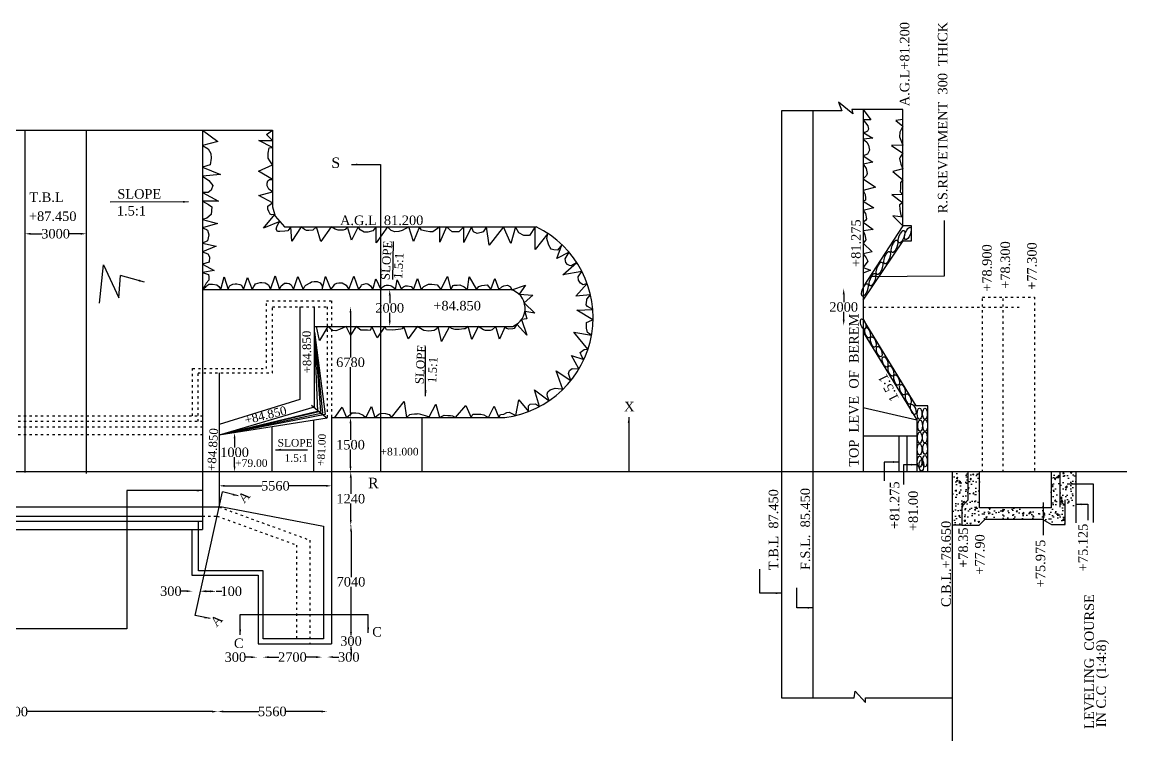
# Model space of a CAD drawing. Header units: millimetres. Extents: x 4535 to 233444, y 7325 to 109761.
# Drawn here: x 96961 to 155110, y 35867 to 73380 of the extents above; entities that cross this region are included whole.
import ezdxf

# ---------------------------------------------------------------- set-up
doc = ezdxf.new("R2010")
doc.units = ezdxf.units.MM
doc.header["$MEASUREMENT"] = 0
doc.linetypes.add('ACAD_ISO03W100', pattern=[30, 12, -18])
for name, color, linetype in [('DIM', 5, 'Continuous'), ('DO LINE', 3, 'Continuous'), ('DWG.LINE', 10, 'Continuous'), ('HATCH', 2, 'Continuous'), ('TEXT', 7, 'Continuous')]:
    doc.layers.add(name, color=color, linetype=linetype)
doc.styles.get("Standard").update_dxf_attribs({"font": 'TIMES.TTF', "height": 500})
doc.dimstyles.get("Standard").update_dxf_attribs({"dimtxt": 500, "dimasz": 300, "dimexe": 0.18, "dimexo": 0.0625, "dimgap": 0.09, "dimtad": 0, "dimtih": 1, "dimtoh": 1, "dimdec": 0, "dimzin": 0, "dimdsep": 46, "dimtxsty": 'Standard', "dimcen": 300, "dimclre": 256, "dimclrt": 4, "dimadec": 0, "dimazin": 0, "dimtfac": 1, "dimtdec": 0, "dimtofl": 0, "dimtmove": 0, "dimatfit": 3, "dimfxl": 5, "dimfxlon": 1, "dimtolj": 1, "dimtzin": 0, "dimarcsym": 0})
pattern_1 = [(50, (0, 0), (717.2602, -62.7521), [75, -825]), (355, (0, 0), (-138.7513, 752.192), [60, -660]), (100.4514, (59.8, -5.2), (578.5094, 689.4395), [63.7402, -701.142]), (46.1842, (0, 200), (1067.241, -165.519), [112.5, -1237.5]), (96.6356, (88.9, 186.2), (934.663, 974.118), [95.61, -1051.713]), (351.1842, (0, 200), (934.662, 974.1186), [90, -990]), (21, (100, 150), (596.907, -402.6189), [75, -825]), (326, (100, 150), (243.3153, 725.15), [60, -660]), (71.4514, (149.74, 116.45), (840.2226, 322.5305), [63.7402, -701.142]), (37.5, (0, 0), (12.15986, 332.89385), [0, -652, 0, -670, 0, -662.5]), (7.5, (0, 0), (263.0695, 394.4117), [0, -382, 0, -637, 0, -252.5]), (327.5, (-223, 0), (533.82244, -22.55487), [0, -250, 0, -780, 0, -1035]), (317.5, (-323, 0), (583.1862, 100.105), [0, -325, 0, -518, 0, -735])]

# ---------------------------------------------------------------- blocks, each defined once
blk = doc.blocks.new('*D46')
at = {"layer": 'Defpoints', "color": 0, "linetype": 'ByBlock', "ltscale": 0.2}
for p in [(85403, 37122), (107253, 37122), (107253, 37092)]:
    blk.add_point(p, dxfattribs=at)
at = {"layer": 'DIM', "lineweight": -2, "ltscale": 0.2}
blk.add_line((85403, 37097), (85403, 37092), dxfattribs=at)
at = {"layer": 'DIM', "color": 0, "linetype": 'ByBlock', "lineweight": -2, "ltscale": 0.2}
for p, q in [((85703, 37092), (95462, 37092)), ((106953, 37092), (97195, 37092))]:
    blk.add_line(p, q, dxfattribs=at)
at = {"layer": 'DIM', "linetype": 'ByBlock', "lineweight": -2, "ltscale": 0.2}
blk.add_line((107253, 37097), (107253, 37092), dxfattribs=at)
at = {"layer": 'DIM', "color": 0, "linetype": 'ByBlock', "ltscale": 0.2}
for points in [[(85703, 37142), (85703, 37042), (85403, 37092)], [(106953, 37142), (106953, 37042), (107253, 37092)]]:
    blk.add_solid(points, dxfattribs=at)
at = {"layer": 'DIM', "color": 4, "linetype": 'ByBlock', "ltscale": 0.2, "insert": (96328, 37092), "char_height": 500, "attachment_point": 5}
blk.add_mtext('\\A1;19700', dxfattribs=at)
blk = doc.blocks.new('*D47')
at = {"layer": 'Defpoints', "color": 0, "linetype": 'ByBlock', "ltscale": 0.2}
for p in [(107253, 37092), (113006, 37098), (113006, 37092)]:
    blk.add_point(p, dxfattribs=at)
at = {"layer": 'DIM', "lineweight": -2, "ltscale": 0.2}
blk.add_line((107253, 37093), (107253, 37098), dxfattribs=at)
at = {"layer": 'DIM', "color": 0, "linetype": 'ByBlock', "lineweight": -2, "ltscale": 0.2}
for p, q in [((107553, 37098), (109422, 37098)), ((112706, 37098), (110837, 37098))]:
    blk.add_line(p, q, dxfattribs=at)
at = {"layer": 'DIM', "linetype": 'ByBlock', "lineweight": -2, "ltscale": 0.2}
blk.add_line((113006, 37093), (113006, 37098), dxfattribs=at)
at = {"layer": 'DIM', "color": 0, "linetype": 'ByBlock', "ltscale": 0.2}
for points in [[(107553, 37148), (107553, 37048), (107253, 37098)], [(112706, 37148), (112706, 37048), (113006, 37098)]]:
    blk.add_solid(points, dxfattribs=at)
at = {"layer": 'DIM', "color": 4, "linetype": 'ByBlock', "ltscale": 0.2, "insert": (110129, 37098), "char_height": 500, "attachment_point": 5}
blk.add_mtext('\\A1;5560', dxfattribs=at)
blk = doc.blocks.new('*D48')
at = {"layer": 'Defpoints', "color": 0, "linetype": 'ByBlock', "ltscale": 0.2}
for p in [(105916, 43431), (106356, 43431), (106356, 43431)]:
    blk.add_point(p, dxfattribs=at)
at = {"layer": 'DIM', "color": 0, "linetype": 'ByBlock', "lineweight": -2, "ltscale": 0.2}
for p, q in [((105616, 43431), (105316, 43431)), ((106656, 43431), (106956, 43431))]:
    blk.add_line(p, q, dxfattribs=at)
at = {"layer": 'DIM', "lineweight": -2, "ltscale": 0.2}
blk.add_line((105916, 43431), (105916, 43431), dxfattribs=at)
at = {"layer": 'DIM', "linetype": 'ByBlock', "lineweight": -2, "ltscale": 0.2}
blk.add_line((106356, 43431), (106356, 43431), dxfattribs=at)
at = {"layer": 'DIM', "color": 0, "linetype": 'ByBlock', "ltscale": 0.2}
for points in [[(105616, 43481), (105616, 43381), (105916, 43431)], [(106656, 43481), (106656, 43381), (106356, 43431)]]:
    blk.add_solid(points, dxfattribs=at)
at = {"layer": 'DIM', "color": 4, "linetype": 'ByBlock', "ltscale": 0.2, "insert": (104790, 43431), "char_height": 500, "attachment_point": 5}
blk.add_mtext('\\A1;300', dxfattribs=at)
blk = doc.blocks.new('*D49')
at = {"layer": 'Defpoints', "color": 0, "linetype": 'ByBlock', "ltscale": 0.2}
for p in [(106356, 43431), (107171, 43431), (107171, 43423)]:
    blk.add_point(p, dxfattribs=at)
at = {"layer": 'DIM', "lineweight": -2, "ltscale": 0.2}
blk.add_line((106356, 43428), (106356, 43423), dxfattribs=at)
at = {"layer": 'DIM', "color": 0, "linetype": 'ByBlock', "lineweight": -2, "ltscale": 0.2}
for p, q in [((106656, 43423), (106871, 43423)), ((107171, 43423), (107471, 43423))]:
    blk.add_line(p, q, dxfattribs=at)
at = {"layer": 'DIM', "linetype": 'ByBlock', "lineweight": -2, "ltscale": 0.2}
blk.add_line((107171, 43428), (107171, 43423), dxfattribs=at)
at = {"layer": 'DIM', "color": 0, "linetype": 'ByBlock', "ltscale": 0.2}
for points in [[(106656, 43473), (106656, 43373), (106356, 43423)], [(106871, 43473), (106871, 43373), (107171, 43423)]]:
    blk.add_solid(points, dxfattribs=at)
at = {"layer": 'DIM', "color": 4, "linetype": 'ByBlock', "ltscale": 0.2, "insert": (107968, 43423), "char_height": 500, "attachment_point": 5}
blk.add_mtext('\\A1;100', dxfattribs=at)
blk = doc.blocks.new('*D50')
at = {"layer": 'Defpoints', "color": 0, "linetype": 'ByBlock', "ltscale": 0.2}
for p in [(109311, 39969), (109649, 39969), (109649, 39957)]:
    blk.add_point(p, dxfattribs=at)
at = {"layer": 'DIM', "color": 0, "linetype": 'ByBlock', "lineweight": -2, "ltscale": 0.2}
for p, q in [((109011, 39957), (108711, 39957)), ((109949, 39957), (110249, 39957))]:
    blk.add_line(p, q, dxfattribs=at)
at = {"layer": 'DIM', "lineweight": -2, "ltscale": 0.2}
blk.add_line((109311, 39962), (109311, 39957), dxfattribs=at)
at = {"layer": 'DIM', "linetype": 'ByBlock', "lineweight": -2, "ltscale": 0.2}
blk.add_line((109649, 39962), (109649, 39957), dxfattribs=at)
at = {"layer": 'DIM', "color": 0, "linetype": 'ByBlock', "ltscale": 0.2}
for points in [[(109011, 40007), (109011, 39907), (109311, 39957)], [(109949, 40007), (109949, 39907), (109649, 39957)]]:
    blk.add_solid(points, dxfattribs=at)
at = {"layer": 'DIM', "color": 4, "linetype": 'ByBlock', "ltscale": 0.2, "insert": (108186, 39957), "char_height": 500, "attachment_point": 5}
blk.add_mtext('\\A1;300', dxfattribs=at)
blk = doc.blocks.new('*D51')
at = {"layer": 'Defpoints', "color": 0, "linetype": 'ByBlock', "ltscale": 0.2}
for p in [(109649, 39962), (112726, 39962), (112726, 39959)]:
    blk.add_point(p, dxfattribs=at)
at = {"layer": 'DIM', "lineweight": -2, "ltscale": 0.2}
blk.add_line((109649, 39962), (109649, 39959), dxfattribs=at)
at = {"layer": 'DIM', "color": 0, "linetype": 'ByBlock', "lineweight": -2, "ltscale": 0.2}
for p, q in [((109949, 39959), (110470, 39959)), ((112426, 39959), (111905, 39959))]:
    blk.add_line(p, q, dxfattribs=at)
at = {"layer": 'DIM', "linetype": 'ByBlock', "lineweight": -2, "ltscale": 0.2}
blk.add_line((112726, 39962), (112726, 39959), dxfattribs=at)
at = {"layer": 'DIM', "color": 0, "linetype": 'ByBlock', "ltscale": 0.2}
for points in [[(109949, 40009), (109949, 39909), (109649, 39959)], [(112426, 40009), (112426, 39909), (112726, 39959)]]:
    blk.add_solid(points, dxfattribs=at)
at = {"layer": 'DIM', "color": 4, "linetype": 'ByBlock', "ltscale": 0.2, "insert": (111188, 39959), "char_height": 500, "attachment_point": 5}
blk.add_mtext('\\A1;2700', dxfattribs=at)
blk = doc.blocks.new('*D52')
at = {"layer": 'Defpoints', "color": 0, "linetype": 'ByBlock', "ltscale": 0.2}
for p in [(112726, 39959), (113030, 39965), (113030, 39959)]:
    blk.add_point(p, dxfattribs=at)
at = {"layer": 'DIM', "color": 0, "linetype": 'ByBlock', "lineweight": -2, "ltscale": 0.2}
for p, q in [((112426, 39965), (112126, 39965)), ((113330, 39965), (113630, 39965))]:
    blk.add_line(p, q, dxfattribs=at)
at = {"layer": 'DIM', "lineweight": -2, "ltscale": 0.2}
blk.add_line((112726, 39960), (112726, 39965), dxfattribs=at)
at = {"layer": 'DIM', "linetype": 'ByBlock', "lineweight": -2, "ltscale": 0.2}
blk.add_line((113030, 39960), (113030, 39965), dxfattribs=at)
at = {"layer": 'DIM', "color": 0, "linetype": 'ByBlock', "ltscale": 0.2}
for points in [[(112426, 40015), (112426, 39915), (112726, 39965)], [(113330, 40015), (113330, 39915), (113030, 39965)]]:
    blk.add_solid(points, dxfattribs=at)
at = {"layer": 'DIM', "color": 4, "linetype": 'ByBlock', "ltscale": 0.2, "insert": (114156, 39965), "char_height": 500, "attachment_point": 5}
blk.add_mtext('\\A1;300', dxfattribs=at)
blk = doc.blocks.new('*D53')
at = {"layer": 'Defpoints', "color": 0, "linetype": 'ByBlock', "ltscale": 0.2}
for p in [(116310, 59303), (116310, 57369), (116310, 57369)]:
    blk.add_point(p, dxfattribs=at)
at = {"layer": 'DIM', "lineweight": -2, "ltscale": 0.2}
blk.add_line((116310, 59303), (116310, 59303), dxfattribs=at)
at = {"layer": 'DIM', "color": 0, "linetype": 'ByBlock', "lineweight": -2, "ltscale": 0.2}
for p, q in [((116310, 59003), (116310, 58590)), ((116310, 57669), (116310, 58081))]:
    blk.add_line(p, q, dxfattribs=at)
at = {"layer": 'DIM', "linetype": 'ByBlock', "lineweight": -2, "ltscale": 0.2}
blk.add_line((116310, 57369), (116310, 57369), dxfattribs=at)
at = {"layer": 'DIM', "color": 0, "linetype": 'ByBlock', "ltscale": 0.2}
for points in [[(116260, 59003), (116360, 59003), (116310, 59303)], [(116260, 57669), (116360, 57669), (116310, 57369)]]:
    blk.add_solid(points, dxfattribs=at)
at = {"layer": 'DIM', "color": 4, "linetype": 'ByBlock', "ltscale": 0.2, "insert": (116310, 58336), "char_height": 500, "attachment_point": 5}
blk.add_mtext('\\A1;2000', dxfattribs=at)
blk = doc.blocks.new('*D54')
at = {"layer": 'Defpoints', "color": 0, "linetype": 'ByBlock', "ltscale": 0.2}
for p in [(114246, 58382), (114246, 52569), (114246, 52569)]:
    blk.add_point(p, dxfattribs=at)
at = {"layer": 'DIM', "lineweight": -2, "ltscale": 0.2}
blk.add_line((114246, 58382), (114245, 58382), dxfattribs=at)
at = {"layer": 'DIM', "color": 0, "linetype": 'ByBlock', "lineweight": -2, "ltscale": 0.2}
for p, q in [((114246, 58082), (114246, 55731)), ((114246, 52869), (114246, 55220))]:
    blk.add_line(p, q, dxfattribs=at)
at = {"layer": 'DIM', "linetype": 'ByBlock', "lineweight": -2, "ltscale": 0.2}
blk.add_line((114246, 52569), (114245, 52569), dxfattribs=at)
at = {"layer": 'DIM', "color": 0, "linetype": 'ByBlock', "ltscale": 0.2}
for points in [[(114196, 58082), (114296, 58082), (114246, 58382)], [(114196, 52869), (114296, 52869), (114246, 52569)]]:
    blk.add_solid(points, dxfattribs=at)
at = {"layer": 'DIM', "color": 4, "linetype": 'ByBlock', "ltscale": 0.2, "insert": (114246, 55475), "char_height": 500, "attachment_point": 5}
blk.add_mtext('\\A1;6780', dxfattribs=at)
blk = doc.blocks.new('*D55')
at = {"layer": 'Defpoints', "color": 0, "linetype": 'ByBlock', "ltscale": 0.2}
for p in [(114246, 52569), (114246, 49706), (114246, 49706)]:
    blk.add_point(p, dxfattribs=at)
at = {"layer": 'DIM', "lineweight": -2, "ltscale": 0.2}
blk.add_line((114246, 52569), (114245, 52569), dxfattribs=at)
at = {"layer": 'DIM', "color": 0, "linetype": 'ByBlock', "lineweight": -2, "ltscale": 0.2}
for p, q in [((114246, 52269), (114246, 51392)), ((114246, 50006), (114246, 50883))]:
    blk.add_line(p, q, dxfattribs=at)
at = {"layer": 'DIM', "linetype": 'ByBlock', "lineweight": -2, "ltscale": 0.2}
blk.add_line((114246, 49706), (114245, 49706), dxfattribs=at)
at = {"layer": 'DIM', "color": 0, "linetype": 'ByBlock', "ltscale": 0.2}
for points in [[(114196, 52269), (114296, 52269), (114246, 52569)], [(114196, 50006), (114296, 50006), (114246, 49706)]]:
    blk.add_solid(points, dxfattribs=at)
at = {"layer": 'DIM', "color": 4, "linetype": 'ByBlock', "ltscale": 0.2, "insert": (114246, 51137), "char_height": 500, "attachment_point": 5}
blk.add_mtext('\\A1;1500', dxfattribs=at)
blk = doc.blocks.new('*D56')
at = {"layer": 'Defpoints', "color": 0, "linetype": 'ByBlock', "ltscale": 0.2}
for p in [(114246, 49706), (114246, 46885), (114259, 46885)]:
    blk.add_point(p, dxfattribs=at)
at = {"layer": 'DIM', "lineweight": -2, "ltscale": 0.2}
blk.add_line((114254, 49706), (114259, 49706), dxfattribs=at)
at = {"layer": 'DIM', "color": 0, "linetype": 'ByBlock', "lineweight": -2, "ltscale": 0.2}
for p, q in [((114259, 49406), (114259, 48550)), ((114259, 47185), (114259, 48041))]:
    blk.add_line(p, q, dxfattribs=at)
at = {"layer": 'DIM', "linetype": 'ByBlock', "lineweight": -2, "ltscale": 0.2}
blk.add_line((114254, 46885), (114259, 46885), dxfattribs=at)
at = {"layer": 'DIM', "color": 0, "linetype": 'ByBlock', "ltscale": 0.2}
for points in [[(114209, 49406), (114309, 49406), (114259, 49706)], [(114209, 47185), (114309, 47185), (114259, 46885)]]:
    blk.add_solid(points, dxfattribs=at)
at = {"layer": 'DIM', "color": 4, "linetype": 'ByBlock', "ltscale": 0.2, "insert": (114259, 48295), "char_height": 500, "attachment_point": 5}
blk.add_mtext('\\A1;1240', dxfattribs=at)
blk = doc.blocks.new('*D57')
at = {"layer": 'Defpoints', "color": 0, "linetype": 'ByBlock', "ltscale": 0.2}
for p in [(114258, 46877), (114258, 40964), (114272, 40964)]:
    blk.add_point(p, dxfattribs=at)
at = {"layer": 'DIM', "lineweight": -2, "ltscale": 0.2}
blk.add_line((114267, 46877), (114272, 46877), dxfattribs=at)
at = {"layer": 'DIM', "color": 0, "linetype": 'ByBlock', "lineweight": -2, "ltscale": 0.2}
for p, q in [((114272, 46577), (114272, 44176)), ((114272, 41264), (114272, 43666))]:
    blk.add_line(p, q, dxfattribs=at)
at = {"layer": 'DIM', "linetype": 'ByBlock', "lineweight": -2, "ltscale": 0.2}
blk.add_line((114267, 40964), (114272, 40964), dxfattribs=at)
at = {"layer": 'DIM', "color": 0, "linetype": 'ByBlock', "ltscale": 0.2}
for points in [[(114222, 46577), (114322, 46577), (114272, 46877)], [(114222, 41264), (114322, 41264), (114272, 40964)]]:
    blk.add_solid(points, dxfattribs=at)
at = {"layer": 'DIM', "color": 4, "linetype": 'ByBlock', "ltscale": 0.2, "insert": (114272, 43921), "char_height": 500, "attachment_point": 5}
blk.add_mtext('\\A1;7040', dxfattribs=at)
blk = doc.blocks.new('*D58')
at = {"layer": 'Defpoints', "color": 0, "linetype": 'ByBlock', "ltscale": 0.2}
for p in [(114272, 40964), (114272, 40654), (114272, 40654)]:
    blk.add_point(p, dxfattribs=at)
at = {"layer": 'DIM', "color": 0, "linetype": 'ByBlock', "lineweight": -2, "ltscale": 0.2}
for p, q in [((114272, 41264), (114272, 41564)), ((114272, 40354), (114272, 40054))]:
    blk.add_line(p, q, dxfattribs=at)
at = {"layer": 'DIM', "lineweight": -2, "ltscale": 0.2}
blk.add_line((114272, 40964), (114272, 40964), dxfattribs=at)
at = {"layer": 'DIM', "linetype": 'ByBlock', "lineweight": -2, "ltscale": 0.2}
blk.add_line((114272, 40654), (114272, 40654), dxfattribs=at)
at = {"layer": 'DIM', "color": 0, "linetype": 'ByBlock', "ltscale": 0.2}
for points in [[(114222, 41264), (114322, 41264), (114272, 40964)], [(114222, 40354), (114322, 40354), (114272, 40654)]]:
    blk.add_solid(points, dxfattribs=at)
at = {"layer": 'DIM', "color": 4, "linetype": 'ByBlock', "ltscale": 0.2, "insert": (114272, 40809), "char_height": 500, "attachment_point": 5}
blk.add_mtext('\\A1;300', dxfattribs=at)
blk = doc.blocks.new('*D59')
at = {"layer": 'Defpoints', "color": 0, "linetype": 'ByBlock', "ltscale": 0.2}
for p in [(108144, 51768), (108144, 49706), (108144, 49706)]:
    blk.add_point(p, dxfattribs=at)
at = {"layer": 'DIM', "lineweight": -2, "ltscale": 0.2}
blk.add_line((108144, 51768), (108144, 51768), dxfattribs=at)
at = {"layer": 'DIM', "color": 0, "linetype": 'ByBlock', "lineweight": -2, "ltscale": 0.2}
for p, q in [((108144, 51468), (108144, 50991)), ((108144, 50006), (108144, 50483))]:
    blk.add_line(p, q, dxfattribs=at)
at = {"layer": 'DIM', "linetype": 'ByBlock', "lineweight": -2, "ltscale": 0.2}
blk.add_line((108144, 49706), (108144, 49706), dxfattribs=at)
at = {"layer": 'DIM', "color": 0, "linetype": 'ByBlock', "ltscale": 0.2}
for points in [[(108094, 51468), (108194, 51468), (108144, 51768)], [(108094, 50006), (108194, 50006), (108144, 49706)]]:
    blk.add_solid(points, dxfattribs=at)
at = {"layer": 'DIM', "color": 4, "linetype": 'ByBlock', "ltscale": 0.2, "insert": (108144, 50737), "char_height": 500, "attachment_point": 5}
blk.add_mtext('\\A1;1000', dxfattribs=at)
blk = doc.blocks.new('*D60')
at = {"layer": 'Defpoints', "color": 0, "linetype": 'ByBlock', "ltscale": 0.2}
for p in [(107330, 48975), (113254, 48975), (113254, 48975)]:
    blk.add_point(p, dxfattribs=at)
at = {"layer": 'DIM', "lineweight": -2, "ltscale": 0.2}
blk.add_line((107330, 48975), (107330, 48975), dxfattribs=at)
at = {"layer": 'DIM', "color": 0, "linetype": 'ByBlock', "lineweight": -2, "ltscale": 0.2}
for p, q in [((107630, 48975), (109585, 48975)), ((112954, 48975), (111000, 48975))]:
    blk.add_line(p, q, dxfattribs=at)
at = {"layer": 'DIM', "linetype": 'ByBlock', "lineweight": -2, "ltscale": 0.2}
blk.add_line((113254, 48975), (113254, 48975), dxfattribs=at)
at = {"layer": 'DIM', "color": 0, "linetype": 'ByBlock', "ltscale": 0.2}
for points in [[(107630, 49025), (107630, 48925), (107330, 48975)], [(112954, 49025), (112954, 48925), (113254, 48975)]]:
    blk.add_solid(points, dxfattribs=at)
at = {"layer": 'DIM', "color": 4, "linetype": 'ByBlock', "ltscale": 0.2, "insert": (110292, 48975), "char_height": 500, "attachment_point": 5}
blk.add_mtext('\\A1;5560', dxfattribs=at)
blk = doc.blocks.new('*D68')
at = {"layer": 'Defpoints', "color": 0, "linetype": 'ByBlock', "ltscale": 0.2}
for p in [(97109, 62240), (100340, 62240), (100340, 62240)]:
    blk.add_point(p, dxfattribs=at)
at = {"layer": 'DIM', "lineweight": -2, "ltscale": 0.2}
blk.add_line((97109, 62240), (97109, 62240), dxfattribs=at)
at = {"layer": 'DIM', "color": 0, "linetype": 'ByBlock', "lineweight": -2, "ltscale": 0.2}
for p, q in [((97409, 62240), (98014, 62240)), ((100040, 62240), (99435, 62240))]:
    blk.add_line(p, q, dxfattribs=at)
at = {"layer": 'DIM', "linetype": 'ByBlock', "lineweight": -2, "ltscale": 0.2}
blk.add_line((100340, 62240), (100340, 62240), dxfattribs=at)
at = {"layer": 'DIM', "color": 0, "linetype": 'ByBlock', "ltscale": 0.2}
for points in [[(97409, 62290), (97409, 62190), (97109, 62240)], [(100040, 62290), (100040, 62190), (100340, 62240)]]:
    blk.add_solid(points, dxfattribs=at)
at = {"layer": 'DIM', "color": 4, "linetype": 'ByBlock', "ltscale": 0.2, "insert": (98724, 62240), "char_height": 500, "attachment_point": 5}
blk.add_mtext('\\A1;3000', dxfattribs=at)
blk = doc.blocks.new('*D125')
at = {"layer": 'Defpoints', "color": 0, "linetype": 'ByBlock', "ltscale": 0.2}
for p in [(140203, 59358), (140206, 59358), (140206, 57417)]:
    blk.add_point(p, dxfattribs=at)
at = {"layer": 'DIM', "linetype": 'ByBlock', "lineweight": -2, "ltscale": 0.2}
blk.add_line((140206, 59358), (140203, 59358), dxfattribs=at)
at = {"layer": 'DIM', "color": 0, "linetype": 'ByBlock', "lineweight": -2, "ltscale": 0.2}
for p, q in [((140203, 59058), (140203, 58642)), ((140203, 57717), (140203, 58133))]:
    blk.add_line(p, q, dxfattribs=at)
at = {"layer": 'DIM', "lineweight": -2, "ltscale": 0.2}
blk.add_line((140206, 57417), (140203, 57417), dxfattribs=at)
at = {"layer": 'DIM', "color": 0, "linetype": 'ByBlock', "ltscale": 0.2}
for points in [[(140153, 59058), (140253, 59058), (140203, 59358)], [(140153, 57717), (140253, 57717), (140203, 57417)]]:
    blk.add_solid(points, dxfattribs=at)
at = {"layer": 'DIM', "color": 4, "linetype": 'ByBlock', "ltscale": 0.2, "insert": (140203, 58388), "char_height": 500, "attachment_point": 5}
blk.add_mtext('\\A1;2000', dxfattribs=at)

msp = doc.modelspace()

# ---------------------------------------------------------------- hatches: boundary and pattern name
at = {"layer": 'HATCH', "linetype": 'ByBlock', "ltscale": 0.2}
h = msp.add_hatch(dxfattribs=at)
h.set_pattern_fill('AR-CONC', color=256, scale=100, style=0)
h.set_pattern_definition(pattern_1)
h.paths.add_polyline_path([(146737.4, 48213.4), (146737.4, 49705.6), (145919.9, 49705.6), (145919.9, 46909.3), (146417.3, 46909.3), (146417.3, 47882.5)])
h.paths.add_polyline_path([(147742.2, 47809.6), (147355.8, 47809.6), (147355.8, 49705.6), (146737.4, 49705.6), (146737.4, 48213.4), (146417.3, 47882.5), (146417.3, 46909.3), (147336, 46909.3)])
h = msp.add_hatch(dxfattribs=at)
h.set_pattern_fill('AR-CONC', color=256, scale=100, style=0)
h.set_pattern_definition(pattern_1)
h.paths.add_polyline_path([(151597.4, 49705.6), (151116.4, 49705.6), (151116.4, 47809.6), (151865, 46932.4), (151865, 47941.9), (151686.7, 48098.6), (151597.4, 48156.2)])
h = msp.add_hatch(dxfattribs=at)
h.set_pattern_fill('AR-CONC', color=256, scale=100, style=0)
h.set_pattern_definition(pattern_1)
h.paths.add_polyline_path([(152417.6, 49705.6), (151597.4, 49705.6), (151597.4, 48156.2), (151686.7, 48098.6), (151865, 47941.9), (152417.6, 47920.8)])
h = msp.add_hatch(dxfattribs=at)
h.set_pattern_fill('AR-CONC', color=256, scale=100, style=0)
h.set_pattern_definition(pattern_1)
h.paths.add_polyline_path([(151116.4, 47809.6), (147742.2, 47809.6), (147336, 46909.3), (147647.7, 47221.4), (150654.3, 47221.4), (151137.7, 46932.4), (151865, 46932.4)])

# ---------------------------------------------------------------- linework, layer by layer
at = {"layer": 'DIM', "linetype": 'ByBlock', "ltscale": 0.2}
msp.add_lwpolyline([(102467.3, 41454.3), (68638, 41454.3)], dxfattribs=at)
at = {"layer": 'DO LINE', "linetype": 'ACAD_ISO03W100', "ltscale": 10}
for points in [[(147509, 49705.6), (147509, 58910.1), (150247.4, 58910.1), (150247.4, 49705.6)], [(148593.1, 49705.6), (148593.1, 58910.1)], [(105936.8, 52653.4), (105936.8, 55142.3), (109816.1, 55142.3), (109816.1, 58708.4), (113253.9, 58708.4), (113253.9, 52568.8)], [(106219.6, 52371.8), (106219.6, 54915.4), (110137.3, 54915.4), (110137.3, 58396), (113025.5, 58396), (113025.5, 52530.9)], [(141226.9, 58382.3), (149575.8, 58382.3)], [(46654.9, 52653.4), (106456.5, 52653.4)], [(46654.9, 52371.8), (106456.5, 52371.8)], [(46654.9, 52081.5), (106456.5, 52081.5)], [(46654.9, 51669.8), (106456.5, 51669.8)], [(107330.3, 47861.7), (112101, 46119.6), (112101, 40656.9)], [(106456.5, 47383.7), (107222.3, 47383.7), (111400.1, 45860.9), (111400.1, 40923.5)]]:
    msp.add_lwpolyline(points, dxfattribs=at)
at = {"layer": 'DWG.LINE', "linetype": 'ByBlock', "ltscale": 0.2}
for points in [[(143311.7, 68777.3), (140623.6, 68777.3), (140686.2, 68560.8), (139937.7, 69161.4), (140104.2, 68713.1), (136928.7, 68713.1), (136928.7, 37823.3), (140755, 37823.3), (140808.7, 38175.2), (141345.5, 37579.3), (141357.4, 37817.6), (145919.9, 37817.6)], [(138600.4, 37823.3), (138600.4, 68713.1)], [(141226.9, 68777.3), (141226.9, 49705.6)], [(143311.7, 62654.1), (143311.7, 68777.3)], [(46654.9, 67693.3), (110139.6, 67693.3)], [(46654.9, 67693.3), (46654.9, 47861.7), (106456.5, 47861.7)], [(97109, 67693.3), (97109, 49675.6)], [(100339.8, 67693.3), (100339.8, 49624.9)], [(106456.5, 67693.3), (106456.5, 46679.3)], [(110139.6, 67693.3), (110139.6, 63650.7), (110282.5, 63171.4), (110768.2, 62602.2), (124021, 62602.2)], [(115827, 65883.2), (115827, 49705.6)], [(141226.9, 58745.6), (143336.6, 61861.3), (143766.7, 61861.3), (143766.7, 62654.1), (143311.7, 62654.1), (141226.9, 59455.9)], [(106456.5, 59303.1), (122669.8, 59303.1)], [(112339.8, 58396), (112339.8, 53123.7), (107330.3, 51641.3)], [(111581.4, 58396), (111581.4, 53525), (107330.3, 52205.7)], [(144627.1, 49705.6), (144627.1, 53186.5), (144009.9, 53186.5), (141226.9, 57748.3)], [(112339.8, 57126.4), (112769.1, 52792.8), (107330.3, 51641.3)], [(112342.2, 57064.9), (112672.4, 52890.1), (107330.3, 51641.3)], [(112342.2, 57064.9), (112904.2, 52735.2), (107330.3, 51641.3)], [(112339.8, 57126.4), (112508.2, 52894.7), (107378.9, 51655.7)], [(112339.8, 57368.7), (122787, 57368.7)], [(141226.9, 57062), (144055.4, 52451.5)], [(107330.3, 54915.4), (107330.3, 47861.7)], [(112187.9, 53224.9), (113025.5, 52530.9)], [(141226.9, 53105.7), (144055.4, 52451.5), (144055.4, 49705.6)], [(113025.5, 52530.9), (107330.3, 51641.3)], [(112299, 52417.4), (112299, 49705.6)], [(113253.9, 52568.8), (113253.9, 40656.9)], [(113253.9, 52568.8), (122367.5, 52568.8)], [(118001.9, 52568.8), (118001.9, 49705.6)], [(110104.4, 52074.6), (110104.4, 49705.6)], [(141226.9, 51598.6), (144055.4, 51598.6)], [(143101.8, 51598.6), (143101.8, 49705.6)], [(143520.6, 51598.6), (143520.6, 49705.6)], [(155109.5, 49705.6), (20709.6, 49705.6)], [(145919.9, 49705.6), (145919.9, 33220.7)], [(146737.4, 49705.6), (146737.4, 48213.4), (146417.3, 47882.5), (146417.3, 46909.3), (145919.9, 46909.3)], [(151116.4, 49705.6), (151116.4, 47809.6), (147355.8, 47809.6), (147355.8, 49705.6)], [(151597.4, 47859.9), (151597.4, 49731.6)], [(152417.6, 49705.6), (152417.6, 47029.2)], [(106073, 42144.4), (107503.9, 48662.3)], [(106456.5, 47861.7), (107490.9, 47861.7), (112819.7, 46849), (112819.7, 40923.5), (109650.7, 40923.5), (109650.7, 44499.6), (106244.5, 44499.6), (106244.5, 47111)], [(146417.3, 46909.3), (147336, 46909.3), (147647.7, 47221.4), (150654.3, 47221.4), (151137.7, 46932.4), (151865, 46932.4), (151865, 48241.8)], [(151865, 47941.9), (151686.7, 48098.6), (151597.4, 48156.2)], [(46372.6, 47383.7), (106456.5, 47383.7)], [(47322.9, 47111), (106456.5, 47111)], [(47475.5, 47111), (47475.5, 46679.3), (106456.5, 46679.3)], [(105893.8, 46679.3), (105893.8, 44277.4), (109376.9, 44277.4), (109376.9, 40656.9), (113253.9, 40656.9)], [(108442.8, 42195.5), (115180, 42195.5)]]:
    msp.add_lwpolyline(points, dxfattribs=at)
for centre, radius, start, end in [((121707.1, 57830.6), 5303.1, 277.154581, 64.12988), ((122419.5, 58317.2), 1017.2, 291.178175, 75.75618)]:
    msp.add_arc(centre, radius, start, end, dxfattribs=at)
at = {"layer": 'HATCH', "linetype": 'ByBlock', "ltscale": 0.2}
for points in [[(141226.9, 68777.3), (141634.6, 68237.5), (141226.9, 68237.5), (141476.8, 67917.3), (141501.4, 67739.9), (141452.1, 67641.3), (141323.9, 67567.4), (141226.9, 67567.4), (141738.1, 67275.3), (141226.9, 67221.1), (141412.7, 67068.3), (141501.4, 66900.8), (141560.6, 66634.8), (141452.1, 66422.9), (141226.9, 66339.1), (141743.2, 66001.5), (141226.9, 65898.1), (141378.3, 65681.3), (141437.5, 65405.4), (141398, 65301.9), (141226.9, 65134.4), (141876.3, 64698.8), (141226.9, 64521.5), (141338.8, 64308.2), (141358.5, 64111.1), (141358.5, 64007.6), (141226.9, 63958.3), (141782.8, 63602.4), (141226.9, 63469.4), (141353.7, 63310.6), (141403.1, 63029.8), (141353.7, 62946), (141226.9, 62847.5), (141753.2, 62456.9), (141226.9, 62387.9), (141323.8, 62190), (141368.2, 61914.1), (141226.9, 61741.6), (141693.6, 61282.4), (141226.9, 61183.9), (141387.7, 60965.6), (141466.6, 60803), (141226.9, 60469.5), (141617.6, 60322.7), (141226.9, 60158.7)], [(143311.7, 68259.1), (142947.8, 68201.3), (143311.7, 67904.9), (143155.7, 67580.5), (143148, 67349.6), (143217.3, 67168.6), (143311.7, 66906.9), (142720.3, 66887.6), (143311.7, 66478.3), (143179.2, 66277), (143148.4, 66196.1), (143210, 65907.4), (143311.7, 65657.2), (142793.8, 65513.2), (143311.7, 65085.2), (143194.3, 64931.2), (143198.2, 64661.7), (143182.8, 64445.2), (143311.7, 64291.2), (142732, 64302.8), (143311.7, 63866.7), (143144.3, 63755.1), (143155.9, 63520.3), (143206, 63223.8), (143311.7, 63108.4), (142793.7, 63177.7), (143311.7, 62654.1)], [(106456.5, 67693.3), (107255.3, 67088.3), (106456.5, 66880.1), (106755, 66704.2), (106894, 66472.8), (106903.3, 66218.3), (106861.6, 65861.9), (106456.5, 65743.9), (107398.9, 65359.8), (106456.5, 65271.9), (106796.7, 65052.6), (107005.2, 64779.6), (106903.3, 64529.6), (106759.7, 64409.3), (106456.5, 64409.3), (107301.7, 63949.6), (106456.5, 63949.6), (106773.6, 63787.6), (106949.6, 63662.7), (106907.9, 63246.1), (106690.2, 63070.3), (106456.5, 62985.2), (107250.7, 62781.6), (106456.5, 62554.8), (106667, 62460.8), (106727.2, 62423.7), (106796.7, 62183.1), (106717.9, 61868.4), (106456.5, 61738.8), (107167.7, 61584), (106456.5, 61283.2), (106736.9, 61176.7), (106820.3, 61033.2), (106811, 60750.9), (106456.5, 60638.3), (107065.7, 60314.4), (106456.5, 60198.7), (106764.8, 60095.7), (106797.3, 59980), (106792.6, 59790.2), (106653.7, 59632.8), (106579.5, 59498.6), (106456.5, 59303.1), (106639.8, 59452.4), (106709.2, 59512.5), (106797.3, 59581.9), (106977.9, 59595.8), (107204.9, 59549.5), (107204.9, 59549.5), (107311.4, 59470.9), (107427.2, 59303.1), (107603.7, 59970.7), (107807.5, 59303.1), (107853.9, 59466.2), (107904.8, 59526.4), (108048.4, 59591.2), (108178.1, 59605.1), (108266.1, 59609.7), (108414.4, 59568.1), (108516.3, 59540.3), (108618.9, 59303.1), (108832, 59933.7), (109068.2, 59303.1), (109152.2, 59466.2), (109198.5, 59526.4), (109240.2, 59609.7), (109360.6, 59646.7), (109485.7, 59674.5), (109578.3, 59674.5), (109749.7, 59656), (109925.8, 59554.2), (110033.2, 59303.1), (110274.1, 60021.3), (110510.3, 59303.1), (110603, 59502.9), (110663.2, 59553.8), (110779, 59632.5), (110918, 59632.5), (111024.5, 59627.9), (111131, 59549.2), (111238.6, 59303.1), (111479.5, 59988.6), (111748.1, 59303.1), (111845.7, 59479.7), (111892, 59539.8), (112114.4, 59655.5), (112193.1, 59706.4), (112332.1, 59720.3), (112499.4, 59725), (112643, 59650.9), (112749.5, 59507.4), (112749.5, 59303.1), (112934.8, 59984.1), (113212.7, 59303.1), (113303.9, 59413.2), (113359.2, 59491.2), (113427.5, 59582.3), (113518.6, 59634.3), (113635.8, 59666.8), (113805, 59663.5), (114010, 59540), (114150.6, 59303.1), (114427.8, 60004.8), (114662.1, 59303.1), (114750, 59413.1), (114798.8, 59478.1), (114818.3, 59549.7), (114945.2, 59591.9), (115068.8, 59617.9), (115150.2, 59604.9), (115296.6, 59507.4), (115427.5, 59303.1), (115577.1, 59868.1), (115834.2, 59303.1), (115894.2, 59395.6), (115939.1, 59445.3), (116046.7, 59519.1), (116127, 59540), (116245.8, 59536.8), (116327.7, 59514.3), (116379.1, 59506.3), (116425.6, 59488.7), (116554.8, 59385.9), (116606.2, 59303.1), (116694.9, 59822.7), (116924.7, 59303.1), (116982.2, 59404.4), (117027.3, 59453.6), (117134, 59506.9), (117249, 59506.9), (117441.9, 59470), (117561.5, 59303.1), (117768.6, 59892.3), (117970.6, 59303.1), (118100, 59463), (118100, 59463), (118343.3, 59581.9), (118534.9, 59581.9), (118814.5, 59545.7), (118992.6, 59303.1), (119343.9, 59998.2), (119527.4, 59303.1), (119652, 59510.4), (119708.6, 59530.7), (119851.2, 59537.5), (119993.8, 59546.5), (120229.2, 59444.8), (120410.7, 59303.1), (120498.4, 59981.1), (120868.7, 59303.1), (121003.9, 59473.6), (121155.2, 59510.7), (121432.2, 59550.6), (121634.9, 59303.1), (121846.8, 59883.6), (122047.7, 59303.1), (122207.5, 59441.2), (122307.9, 59500.5), (122504.2, 59532.4), (122664, 59454.9), (122730.5, 59285.6), (123459.9, 59541.5), (123115.1, 59059.3), (123841, 59008.7), (123394.1, 58608.4), (123950.4, 58053.6), (123422, 58144.6), (123518.1, 57770.1), (123253.8, 57735.2), (123529.7, 56912.8), (123001, 57482.6), (122867.4, 57252.3), (122792.5, 57235), (122573.7, 57223.5), (122470, 57246.5), (122377.9, 57368.7), (122083.2, 56687.9), (121893.1, 57368.7), (121708.9, 57182.7), (121587.9, 57148.2), (121351.8, 57148.2), (121242.4, 57182.7), (120971.7, 57368.7), (120631, 56681.6), (120446.7, 57368.7), (120274, 57245.4), (120204.9, 57233.9), (119968.7, 57199.4), (119755.7, 57210.9), (119557.9, 57251.3), (119460, 57368.7), (119039.6, 56572.4), (118861, 57368.7), (118745.9, 57216.8), (118648, 57142), (118365.8, 57113.2), (118112.4, 57153.5), (117755.4, 57368.7), (117275.8, 56704.3), (117051.2, 57368.7), (116959, 57233.7), (116889.9, 57222.1), (116481, 57164.6), (116141.3, 57193.4), (116060.7, 57368.7), (115650.4, 56761.5), (115362.4, 57368.7), (115281.8, 57147), (115143.6, 57170), (114792.3, 57170), (114538.9, 57368.7), (114245.6, 56906.4), (114020.6, 57368.7), (113668.6, 57195.9), (113467.9, 57138.6), (113306.6, 57149.3), (113059.3, 57368.7), (112607, 56622.9), (112452.9, 57368.7)], [(113426.6, 52568.8), (113815.4, 53122.5), (114027.2, 52568.8), (114331, 52822.7), (114527, 52813.3), (114675.6, 52803.8), (114918.9, 52687), (115048.5, 52568.8), (115358.3, 53157.5), (115523, 52568.8), (115734.8, 52743.8), (115861.2, 52791.2), (116085.6, 52778.5), (116278.4, 52731.2), (116408, 52568.8), (117066.9, 53419.6), (117196.5, 52568.8), (117376.6, 52728), (117462, 52750.1), (117620, 52762.8), (117755.9, 52772.2), (117812.8, 52775.4), (118181, 52680.6), (118389.6, 52604.8), (118731, 53277.4), (118923.8, 52568.8), (119168.4, 52692.9), (119364.3, 52683.4), (119516, 52683.4), (119614, 52661.3), (119778.4, 52568.8), (120313.6, 53211.3), (120598.1, 52568.8), (120683.4, 52750.3), (120895.2, 52747.1), (121110.1, 52744), (121271.3, 52715.5), (121514.7, 52568.8), (121800.2, 53167.2), (122046.8, 52568.8), (122132.1, 52722), (122315.4, 52753.6), (122479.8, 52826.2), (122599.9, 52851.4), (122941.3, 52673.2), (123113.1, 53492.5), (123608.1, 52880), (123613, 53190), (123701.5, 53275.3), (123985.9, 53287.9), (124191, 53145.2), (123935.6, 54021.3), (124698.3, 53451.7), (124617.4, 53678.4), (124587.8, 53799.9), (124637.7, 53923), (124754.7, 54035.2), (125015.1, 54120.9), (125332.2, 54082.3), (125420.8, 54045), (125064.4, 55018.8), (125844.9, 54513.8), (125767.4, 54723.5), (125718.1, 54880.1), (125767.4, 55050.1), (125906.2, 55148.5), (126267.3, 55123.7), (125884.2, 55839.1), (126533, 55632.3), (126421.5, 55776.5), (126336.5, 55986.7), (126538, 56147.8), (126740.8, 56162.2), (125992.3, 57070.6), (126928.6, 56904.5), (126722.8, 57045.6), (126673.5, 57273.8), (126673.5, 57578), (126955.6, 57685.4), (127008.7, 57707), (126162.3, 58226.8), (126993.1, 58255.3), (126719.5, 58409.2), (126653.7, 58499.9), (126675.6, 58750.1), (126688.2, 58806.4), (126872.5, 59030.8), (126109.1, 58956.5), (126699, 59620.4), (126494.7, 59557.9), (126351.4, 59632.6), (126239.3, 59800.7), (126223.7, 59981.2), (126423.5, 60255.1), (125426.2, 60075.7), (126153, 60721.3), (125834.3, 60549.7), (125768.9, 60571.5), (125675.4, 60618.2), (125575.7, 60724), (125538.4, 60916.9), (125746.2, 61266.9), (125103.7, 60940), (125372.6, 61662.8), (125136.6, 61382.6), (124940.2, 61386.5), (124802.7, 61429.7), (124759.4, 61523.9), (124688.7, 61637.8), (124621.6, 61862.4), (124578.4, 61984.1), (124627.9, 62256.8), (123970, 61416.2), (123970, 62602.2), (123675.1, 62144.3), (123366.1, 62144.3), (123112.5, 62286.8), (122930.2, 62602.2), (122692.4, 61732.5), (122304.1, 62602.2), (121542.1, 61644.7), (121399.4, 62602.2), (121233, 62341.5), (121122.1, 62309.8), (120916, 62262.3), (120717.9, 62349.4), (120607, 62602.2), (120217.7, 61787.3), (120217.7, 62602.2), (119948.2, 62341.5), (119781.8, 62341.5), (119599.6, 62349.4), (119306.3, 62602.2), (118940.2, 61795.2), (118940.2, 62602.2), (118580.3, 62343.8), (118423.9, 62343.8), (118228.3, 62382.8), (117980.7, 62422.1), (117883, 62602.2), (117554.5, 61832.1), (117312, 62602.2), (116973.2, 62420.4), (116785.6, 62351.7), (116585.6, 62345.4), (116385.5, 62414.1), (116197.9, 62602.2), (115597.7, 61758.2), (115597.7, 62602.2), (115428.9, 62389.1), (115153.8, 62332.9), (114972.5, 62332.9), (114756.1, 62451.9), (114657.3, 62602.2), (114295.7, 61911.9), (114085.9, 62602.2), (113960.2, 62460.9), (113856.6, 62431.3), (113738.2, 62421.4), (113595.2, 62431.3), (113437.3, 62480.6), (113230.1, 62602.2), (112681.2, 61835), (112459.2, 62602.2), (112257, 62431.3), (112059.7, 62406.7), (111931.4, 62411.6), (111827.9, 62460.9), (111645.4, 62602.2), (111160.6, 61854.4), (111101.4, 62602.2), (110943.5, 62401.4), (110795.5, 62381.7), (110529.2, 62352.1), (110410.8, 62366.9), (110326.9, 62490.1), (110361.5, 62613.3), (110430.5, 62766.1), (110525.3, 62886.8), (109669.6, 62540.3), (110256.3, 63259.2), (110093.6, 63231.7), (110014.7, 63276.1), (109945.6, 63404.2), (109891.3, 63542.2), (109901.2, 63690), (110139.6, 63867.5), (109412.7, 64248.1), (110139.6, 64455.1), (109940.5, 64594.2), (109861.6, 64766.7), (109861.6, 64894.9), (109886.2, 65023), (109980, 65092), (110139.6, 65092), (109397.6, 65531.6), (110139.6, 65876.5), (109994.5, 66074.9), (109920.5, 66222.8), (109920.5, 66474.1), (109970, 66766.4), (110063.7, 66781.2), (110139.6, 66781.2), (109412.6, 67150.8), (110139.6, 67150.8), (109960, 67319.5), (109821.9, 67462.4), (110139.6, 67693.3)], [(101035.6, 58594.2), (101246.7, 60613.9), (102059.4, 58863.3), (102139.7, 60042.5)]]:
    msp.add_lwpolyline(points, dxfattribs=at)
for centre, major_axis, ratio in [((143250.1, 62085.4), (126.8, 328.4), 0.3656955), ((143582.7, 62254.8), (126.8, 328.4), 0.3656955), ((142879, 61575.5), (126.8, 328.4), 0.3656955), ((142491.4, 60978.3), (126.8, 328.4), 0.3656955), ((142092.2, 60420), (126.8, 328.4), 0.3656955), ((141725.9, 59829.6), (126.8, 328.4), 0.3656955), ((141321.7, 59283.3), (126.8, 328.4), 0.3656955), ((141226.9, 57484.4), (89.4, -272.6), 0.4378026), ((141459.9, 57036.1), (89.4, -272.6), 0.4378026), ((141761.7, 56543.1), (89.4, -272.6), 0.4378026), ((142073.5, 56043.5), (89.4, -272.6), 0.4378026), ((142381.9, 55496.8), (89.4, -272.6), 0.4378026), ((142686.8, 55024.1), (89.4, -272.6), 0.4378026), ((142988.2, 54542.4), (89.4, -272.6), 0.4378026), ((143296.6, 54035.4), (89.4, -272.6), 0.4378026), ((143601.4, 53546.9), (89.4, -272.6), 0.4378026), ((143863.7, 52997.6), (89.4, -272.6), 0.4378026), ((144195.1, 52770.7), (0, -296.7), 0.4140132), ((144482.3, 52770.7), (0, -296.7), 0.4140132), ((144225.1, 52138.5), (0, -296.7), 0.4140132), ((144493.4, 52149.8), (0, -296.7), 0.4140132), ((144202.4, 51507.9), (0, -296.7), 0.4140132), ((144470.7, 51534.3), (0, -296.7), 0.4140132), ((144194.7, 50891.3), (0, -296.7), 0.4140132), ((144489.4, 50924.4), (0, -296.7), 0.4140132), ((144198.1, 50243.2), (0, -296.7), 0.4140132), ((144295, 50047.6), (0, -296.7), 0.4140132), ((144481.5, 50273.4), (0, -296.7), 0.4140132)]:
    msp.add_ellipse(centre, major_axis=major_axis, ratio=ratio, dxfattribs=at)

# ---------------------------------------------------------------- texts
at = {"layer": 'TEXT', "linetype": 'ByBlock', "ltscale": 0.2}
for s, height, rotation, p in [('A.G.L+81.200', 500, 90, (143659.6, 68950.6)), ('R.S.REVETMENT  300  THICK', 500, 90, (145659.4, 63318.6)), ('+81.275', 500, 90, (141099.5, 60495.4)), ('SLOPE', 450, 86.588813, (116302.4, 59790.5)), ('+78.900', 500, 90, (147993.4, 59184.4)), ('+78.300', 500, 90, (148958.1, 59343.5)), ('+77.300', 500, 90, (150358.3, 59288)), ('1.5:1', 450, 86.588813, (116961.6, 59851)), ('TOP  LEVE  OF  BEREM', 500, 90, (140984.7, 49979.6)), ('+84.850', 450, 90.945424, (112192, 54892.4)), ('SLOPE', 450, 86.588813, (118089.7, 54312.2)), ('1.5:1', 450, 86.588813, (118749, 54372.7)), ('1.5:1', 500, 117.418625, (143130.1, 53570)), ('+84.850', 450, 14.001922, (108737, 52203.4)), ('+84.850', 450, 86.588813, (107146, 49748.2)), ('+81.00', 400, 87.5082, (112877.9, 50009.3)), ('+81.275', 500, 90, (143130, 46703.2)), ('A', 500, 46.821774, (108641.7, 48021.6)), ('T.B.L  87.450', 500, 90, (136755.9, 44539.6)), ('F.S.L.  85.450', 500, 90, (138432.3, 44539.6)), ('+81.00', 500, 90, (144108.5, 46590.9)), ('C.B.L.+78.650', 500, 90, (145842.6, 42595.3)), ('+78.35', 500, 90, (146743.8, 44657.3)), ('+75.125', 500, 90, (153045.8, 44480.2)), ('+77.90', 500, 90, (147615.6, 44300.5)), ('+75.975', 500, 90, (150809.4, 43634.6)), ('LEVELING  COURSE', 500, 90, (153375.7, 36185.1)), ('A', 500, 46.821774, (107195, 41518.9)), ('IN C.C  (1:4:8)', 500, 90, (154006.9, 36270.9))]:
    msp.add_text(s, height=height, rotation=rotation, dxfattribs=at).set_placement(p)
for s, height, p in [('S', 550, (113239.8, 65704)), ('SLOPE', 500, (101975.2, 64088.7)), ('T.B.L', 500, (97345.4, 63916.8)), ('+87.450', 500, (97320.9, 62914.9)), ('1.5:1', 500, (101949.9, 63199.6)), ('A.G.L  81.200', 500, (113695.7, 62699.3)), ('+84.850', 500, (118605.6, 58207.1)), ('X', 500, (128644.9, 52897.1)), ('SLOPE', 400, (110407.6, 51039.9)), ('1.5:1', 400, (110774.5, 50240.7)), ('+81.000', 400, (115827, 50576.4)), ('+79.00', 400, (108178.1, 49973.6)), ('R', 550, (115170.7, 48850.9)), ('C', 500, (115391.5, 41041.6)), ('C', 500, (108111.4, 40440.1))]:
    msp.add_text(s, height=height, dxfattribs=at).set_placement(p)

# ---------------------------------------------------------------- dimensions: what is measured, and where the dimension line sits
at = {"layer": 'DIM', "linetype": 'ByBlock', "ltscale": 0.2}
for p1, p2, distance, text, picture, middle in [((97109, 62240.3), (100339.8, 62240.3), 0, '3000', '*D68', (98724.4, 62240.3)), ((140206, 57417.2), (140206, 59358.4), 2.8, '2000', '*D125', (140203.2, 58387.8)), ((116309.7, 59303.1), (116309.7, 57368.7), 0, '2000', '*D53', (116309.7, 58335.9)), ((114245.6, 58382.2), (114245.6, 52568.8), 0, '6780', '*D54', (114245.6, 55475.5)), ((114245.6, 52568.8), (114245.6, 49705.6), 0, '1500', '*D55', (114245.6, 51137.2)), ((108143.7, 51768.4), (108143.7, 49705.6), 0, '1000', '*D59', (108143.7, 50737)), ((114245.6, 49705.6), (114245.6, 46885.2), 13.7, '1240', '*D56', (114259.3, 48295.4)), ((107330.3, 48974.9), (113253.9, 48974.9), 0, '5560', '*D60', (110292.1, 48974.9)), ((114258, 46877.4), (114258, 40964), 14.1, '7040', '*D57', (114272, 43920.7)), ((106355.5, 43430.8), (107170.7, 43430.8), -7.8, '100', '*D49', (107968, 43423.1)), ((109648.9, 39962.1), (112726.5, 39962.1), -2.9, '2700', '*D51', (111187.7, 39959.2)), ((112726.5, 39959), (113030.3, 39959), 5.8, '300', '*D52', (114155.9, 39964.8)), ((85403.5, 37122), (107252.6, 37122), -30, '19700', '*D46', (96328, 37092.1)), ((107252.6, 37091.9), (113005.6, 37091.9), 6.1, '5560', '*D47', (110129.1, 37097.9))]:
    dim = msp.add_aligned_dim(p1=p1, p2=p2, distance=distance, text=text, dimstyle='Standard', dxfattribs=at)
    dim.commit()
    dim.dimension.update_dxf_attribs({"geometry": picture, "text_midpoint": middle})
for base, p1, p2, angle, picture, middle in [((106355.5, 43431), (105915.9, 43431.4), (106355.5, 43431.3), 359.989394, '*D48', (104790.2, 43431.2)), ((114272.2, 40654.2), (114272.2, 40964), (114272.2, 40654.2), 270, '*D58', (114272.2, 40809.1)), ((109648.9, 39957.1), (109311.3, 39968.7), (109648.9, 39968.7), 0, '*D50', (108185.6, 39957.1))]:
    dim = msp.add_linear_dim(base=base, p1=p1, p2=p2, angle=angle, text='300', dimstyle='Standard', dxfattribs=at)
    dim.commit()
    dim.dimension.update_dxf_attribs({"geometry": picture, "text_midpoint": middle, "dimtype": 161})

# ---------------------------------------------------------------- leaders
for points in [[(114306, 65883.2), (115827, 65883.2)], [(105723.1, 63922.3), (101603.7, 63899.2)], [(141580.6, 59998.5), (145515.7, 60018.7), (145515.7, 62946.2)], [(116492.8, 61839.8), (116463.4, 59831.4)], [(103399.8, 59701.8), (102139.7, 60042.5)], [(118200.6, 53694), (118200.6, 56297)], [(128889.1, 52581.3), (128889.1, 49705.6)], [(110294.9, 50878.1), (111982.8, 50878.1)], [(143101.8, 50228.6), (142336.7, 50228.6), (142336.7, 49237.1)], [(144055.4, 50088.7), (143353.4, 50088.7), (143353.4, 49053.5)], [(151958, 49080.7), (153328.9, 49080.7), (153328.9, 47046.9)], [(106456.5, 48726.1), (102467.3, 48726.1), (102467.3, 41454.3)], [(108340.8, 48441), (107503.9, 48662.3)], [(150697.3, 48105.8), (150697.3, 46384.6)], [(152417.6, 48004), (153047.1, 48004), (153047.1, 47163.4)], [(136928.7, 43327), (135791.5, 43327), (135791.5, 44584.7)], [(138600.4, 42555.5), (137740.6, 42555.5), (137740.6, 43604.8)], [(106856.9, 41989.7), (106073, 42144.4)], [(108442.8, 41126.7), (108442.8, 42195.5)], [(115180, 41232.8), (115180, 42195.5)]]:
    msp.add_leader(points, dimstyle='Standard', override={"dimgap": 0.09, "dimtad": 0}, dxfattribs=at)

doc.saveas('drawing.dxf')
